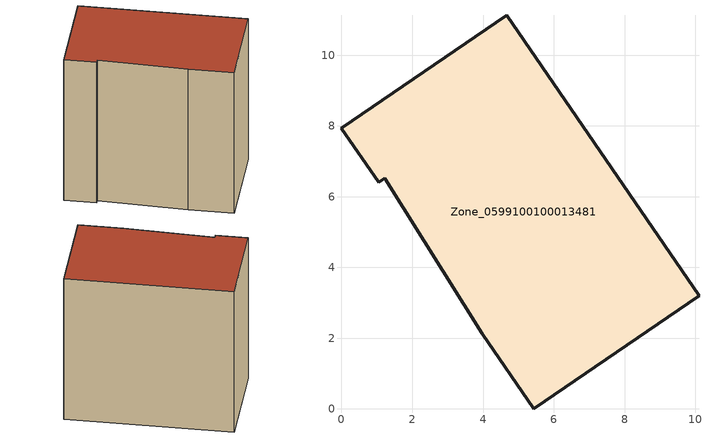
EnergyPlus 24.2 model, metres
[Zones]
Zone_0599100100013481
 floor ground (C_G): 1.05,6.41 0,7.93 4.67,11.13 10.11,3.2 5.43,0 3.98,2.12 1.22,6.52 z0
 wall outside (C_F): 0,7.93 1.05,6.41 1.22,6.52 3.98,2.12 5.43,0 10.11,3.2 4.67,11.13 0,7.93 z0:9.29
 roof outside (C_R): 3.98,2.12 5.43,0 10.11,3.2 4.67,11.13 0,7.93 1.05,6.41 1.22,6.52 z9.29
[BUILDING]
Pand.0599100100013481: North Axis=0; Terrain=City; Loads Convergence Tolerance Value=0.04; Temperature Convergence Tolerance Value=0.4; Solar Distribution=FullExterior; Maximum Number of Warmup Days=25; Minimum Number of Warmup Days=1
[Site:Location]
Rotterdam.The.Hague.AP_ZH_NLD Design_Conditions: Latitude=51.96; Longitude=4.45; Time Zone=1; Elevation=-4.5
[SITE:GROUNDTEMPERATURE:BUILDINGSURFACE]
18, 18, 18, 18, 18, 18, 18, 18, 18, 18, 18, 18
[MATERIAL] Thermal Absorptance=0.9; Solar Absorptance=0.7; Visible Absorptance=0.7
Name | Roughness | Thickness | Conductivity | Density | Specific Heat
G.TC.2015-2018 | MediumSmooth | 0.15 | 0.0428571 | 540 | 1210
F.TC.2015-2018 | Rough | 0.3 | 0.0666667 | 1920 | 840
R.TC.2015-2018 | MediumRough | 0.2 | 0.0333333 | 1500 | 1000
[CONSTRUCTION]
C_G: G.TC.2015-2018
C_F: F.TC.2015-2018
C_R: R.TC.2015-2018
[ZONE]
Zone_0599100100013481: Type=1; Multiplier=1; Ceiling Height=Autocalculate; Volume=Autocalculate; Floor Area=autocalculate; Part of Total Floor Area=Yes
[ZONEINFILTRATION:DESIGNFLOWRATE]
Infil_Zone_0599100100013481: Zone or ZoneList or Space or SpaceList=Zone_0599100100013481; Schedule=AlwaysOn; Design Flow Rate Calculation Method=Flow/Area; Flow Rate per Floor Area=0.0015; Constant Term Coefficient=1; Temperature Term Coefficient=0; Velocity Term Coefficient=0; Velocity Squared Term Coefficient=0
[HVACTEMPLATE:ZONE:IDEALLOADSAIRSYSTEM]
Zone_0599100100013481: Maximum Heating Supply Air Temperature=50; Minimum Cooling Supply Air Temperature=13; Maximum Heating Supply Air Humidity Ratio=0.0156; Minimum Cooling Supply Air Humidity Ratio=0.0077; Heating Limit=NoLimit; Cooling Limit=NoLimit; Dehumidification Control Type=ConstantSensibleHeatRatio; Cooling Sensible Heat Ratio=0.7; Dehumidification Setpoint=60; Humidification Control Type=None; Humidification Setpoint=30; Outdoor Air Method=None; Outdoor Air Flow Rate per Person=0.00944; Outdoor Air Flow Rate per Zone Floor Area=0; Outdoor Air Flow Rate per Zone=0; Demand Controlled Ventilation Type=None; Outdoor Air Economizer Type=NoEconomizer; Heat Recovery Type=None; Sensible Heat Recovery Effectiveness=0.7; Latent Heat Recovery Effectiveness=0.65
[ZONECONTROL:THERMOSTAT]
ThermostatControl_Zone_0599100100013481: Zone or ZoneList=Zone_0599100100013481; Control Type Schedule=DualSetpointControlType; Control 1=Thermostat_Zone_0599100100013481; Temperature Difference Between Cutout And Setpoint=0
[THERMOSTATSETPOINT:DUALSETPOINT]
Thermostat_Zone_0599100100013481: Heating Setpoint Temperature Schedule=HeatingSetpoint_Zone_0599100100013481; Cooling Setpoint Temperature Schedule=CoolingSetpoint_Zone_0599100100013481
[SCHEDULE:COMPACT]
HeatingSetpoint_Zone_0599100100013481: Through: 12/31, For: AllDays, Until: 24:00, 21
CoolingSetpoint_Zone_0599100100013481: Through: 12/31, For: AllDays, Until: 24:00, 24
DualSetpointControlType: Through: 12/31, For: AllDays, Until: 24:00, 4
AlwaysOn: Through: 12/31, For: AllDays, Until: 24:00, 1
